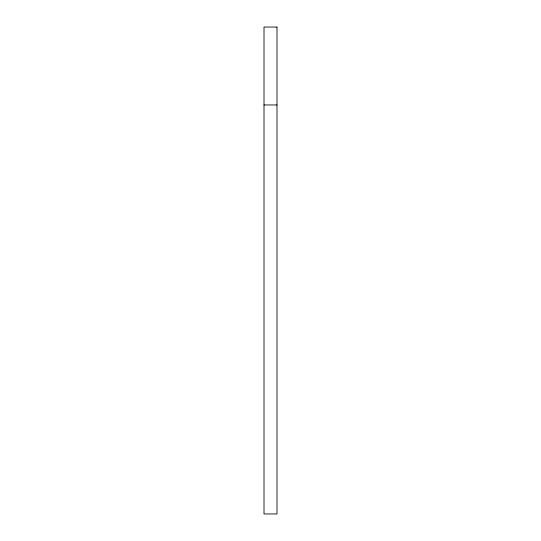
<?xml version="1.0" encoding="UTF-8"?>
<svg xmlns="http://www.w3.org/2000/svg" width="541" height="541" viewBox="0 0 541 541"><rect width="100%" height="100%" fill="white"/><g stroke="black" fill="none" stroke-linecap="round" stroke-linejoin="round"><path stroke-width="0.81" d="M264.008 104.954L276.992 104.954M276.992 27.05L264.008 27.05L264.008 513.95L276.992 513.95L276.992 27.05"/></g></svg>
